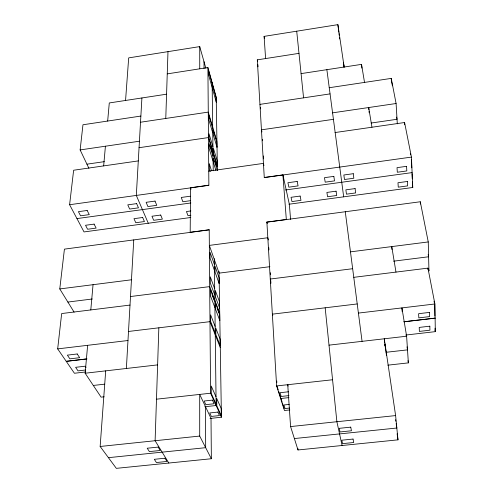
<?xml version="1.0" encoding="UTF-8"?>
<svg xmlns="http://www.w3.org/2000/svg" width="493" height="493" viewBox="0 0 493 493"><rect width="100%" height="100%" fill="white"/><g stroke="black" fill="none" stroke-linecap="round" stroke-linejoin="round"><path stroke-width="0.74" d="M211.361 458.736L199.702 436.065L199.702 394.418L211.016 418.347L211.361 458.736L116.33 468.35L100.147 446.473L105.699 370.859M199.733 68.817L199.733 46.601L128.685 57.884L125.561 100.461M208.835 185.202L190.557 187.753L190.181 232.277L209.205 229.744L210.591 393.217L221.419 417.232L210.012 418.452M158.845 327.814L155.11 440.724L168.809 463.038M165.771 118.456L167.984 51.642M126.374 368.481L133.757 239.9M141.91 97.959L136.314 195.425L148.276 223.249M104.128 396.797L101.09 397.136L85.141 373.226L87.637 345.316M90.792 309.943L93.048 284.689M103.659 165.901L105.422 146.211M107.665 121.05L109.286 102.951L166.579 94.188M85.776 371.944L74.418 373.256L57.675 348.884L61.662 313.554L130.016 305.075M88.906 168.292L80.131 149.927L82.966 124.766L140.869 116.058M74.092 312.124L59.776 288.935L64.423 249.131L209.242 229.855M190.785 217.499L84.026 231.932L69.605 204.724L73.63 170.233L138.293 160.909M265.604 58.556L264.094 36.377L337.896 24.65L344.157 67.03M167.25 73.876L207.904 67.541L216.211 97.22L217.407 170.455M335.012 132.555L404.587 122.523L411.439 157.094L264.279 177.597L257.303 59.85L298.992 53.355M301.075 73.617L361.529 64.373L364.524 82.417M329.201 87.729L391.239 78.399L396.095 103.512L397.309 123.842M140.517 122.233L208.268 112.102L216.932 141.442M259.94 104.374L330.002 93.898M80.131 149.927L139.427 141.214M332.461 112.86L396.095 103.512M139.051 147.703L208.477 137.565L217.345 166.652M333.299 119.343L261.45 129.832L261.949 131.982M86.934 164.169L104.337 161.655M371.161 123.034L397.038 119.281L396.618 117.075M208.724 171.12L263.416 163.393L263.946 165.599M264.248 177.48L282.908 174.886L289.354 204.305L290.574 219.447M69.605 204.724L208.872 185.319L207.904 67.541M190.273 196.22L181.27 197.459L182.848 201.742L190.304 200.713M76.957 218.59L190.871 202.968M285.385 189.99L412.117 172.599M190.871 210.936L186.453 211.54L187.969 215.651L190.896 215.256M288.892 204.238L412.764 187.494L411.439 157.094M289.792 409.93L284.455 410.503L276.616 385.933L266.886 222.06L286.322 219.477L282.908 174.886M266.916 222.177L420.289 201.76L428.251 241.94L428.953 270.971L428.663 269.48M59.776 288.935L131.471 279.79M350.474 251.855L428.251 241.94M269.911 266.688L219.114 273.134L209.334 245.403L267.816 237.743L268.402 239.98M67.874 302.055L92.314 298.992M393.611 261.173L428.608 256.773L428.17 254.517M130.509 296.527L209.71 286.612L219.73 313.301M352.655 268.716L270.281 279.032L270.885 281.226M353.771 277.331L427.955 268.13L434.894 303.978L435.325 331.641L405.653 335.061M128.5 331.462L210 321.658L220.285 347.553M357.222 303.947L272.364 314.158L272.771 315.575M57.675 348.884L127.983 340.515M358.405 313.086L434.894 303.978M85.4 370.015L78.017 370.865L75.614 367.316L85.264 366.194L86.047 367.384M85.141 373.226L157.618 364.882M329.01 345.149L406.614 336.214L408.364 362.879L387.868 365.165M93.294 385.452L104.713 384.164M386.142 352.279L407.508 349.87L407.008 346.838M156.484 399.188L210.591 393.217M276.616 385.933L332.572 379.758M288.547 391.781L280.042 392.711L281.226 396.452L288.966 395.608M204.798 406.737L216.137 405.517L214.313 258.659M288.978 397.611L280.628 398.51L280.535 396.982M289.212 404.408L283.925 404.975L285.053 408.537L289.557 408.056M100.147 446.473L199.702 436.065M290.58 426.568L395.614 415.587L397.993 439.848L297.994 449.967L290.58 426.568L287.739 384.706L288.152 386.111M108.429 457.67L205.673 447.681L205.495 406.663M294.376 438.554L396.834 428.023L396.162 423.475M216.051 404.112L211.287 393.519L211.226 386.019L215.965 396.705M215.176 332.941L210.659 321.528L210.597 314.83L215.09 326.311M214.862 307.503L210.431 295.837L210.375 289.416L214.782 301.143M212.095 294.857L214.116 300.237M217.093 308.143L219.034 313.295M214.701 294.845L210.32 283.062L210.264 276.776L214.628 288.615M214.4 270.306L210.098 258.307L210.049 252.28L214.326 264.328M190.557 187.753L191.056 189.183M277.054 386.265L278.206 389.877M278.662 391.325L280.27 396.378M281.041 398.788L282.138 402.233M282.575 403.613L284.11 408.432M210.203 171.582L209.315 168.779L209.266 163.639L211.472 170.658M213.056 161.217L209.137 148.498L209.094 143.543L212.994 156.287M215.885 170.399L213.666 163.201L213.605 158.278L217.358 170.541M212.933 151.406L209.05 138.638L209.007 133.776L212.871 146.563M210.585 146.532L212.372 152.392M215.01 161.02L216.735 166.665M212.705 132.796L208.884 119.953L208.841 115.263L212.643 128.125M199.733 46.601L205.871 68.287M212.144 87.464L208.484 74.468L208.447 70.185L212.089 83.188M266.886 222.06L267.286 223.619M342.105 445.506L336.885 421.725L325.17 307.805M257.303 59.85L257.623 61.311M264.094 36.377L264.55 38.577M410.429 153.526L410.687 154.857M412.333 185.263L412.764 187.494M391.639 81.844L392.403 85.807M434.037 301.205L434.302 302.579M435.042 330.15L435.325 331.641M371.956 127.231L368.69 107.536L368.9 109.773M395.978 272.099L391.75 246.592L391.984 249.526M406.614 336.214L401.918 307.903L402.177 311.588M407.994 360.642L408.364 362.879M395.614 415.587L384.275 338.79L384.669 342.549M344.083 66.949L343.436 62.562L343.972 67.073M395.608 419.691L395.83 421.213M397.099 433.76L397.993 439.848M343.676 196.83L326.865 69.673M345.273 211.744L362.065 341.347M337.896 24.65L338.802 32.168M338.981 33.672L339.159 35.176M339.43 37.431L339.615 38.935M386.487 355.564L384.959 343.935L385.489 349.019M384.823 344.052L384.984 345.556M296.712 31.195L303.571 97.848M361.529 64.373L361.899 68.133M369.041 111.258L369.177 112.749M297.883 448.433L297.994 449.967M391.239 78.399L391.43 81.419M257.901 64.663L258.03 66.802M260.458 107.566L260.538 108.91M262.35 139.383L262.436 140.795M263.336 155.942L263.515 158.882M268.802 247.689L268.938 249.951M270.293 272.709L270.417 274.804M270.836 281.873L270.922 283.302M276.739 380.997L276.832 382.5M404.587 122.523L404.698 124.766M411.415 159.664L411.772 167.83M412.025 173.622L412.259 178.897M412.388 181.917L412.586 186.44M420.289 201.76L420.369 204.034M427.955 268.13L427.998 269.665M434.703 304.637L434.881 316.068M435.072 328.178L435.109 330.365M219.046 271.366L221.419 417.232M212.132 82.639L213.222 170.763M204.01 61.711L204.04 68.595M87.156 210.468L78.412 211.676L80.569 215.811L89.264 214.615L87.156 210.468M136.641 203.627L127.779 204.854L129.659 209.057L138.478 207.843L136.641 203.627M155.036 201.089L146.125 202.315L147.9 206.549L156.762 205.328L155.036 201.089M297.18 181.449L287.912 182.724L288.861 187.161L298.074 185.892L297.18 181.449M333.841 176.383L324.474 177.677L325.207 182.163L334.513 180.882L333.841 176.383M353.265 173.696L343.855 174.997L344.471 179.514L353.826 178.226L353.265 173.696M406.577 166.332L397.025 167.651L397.315 172.242L406.811 170.935L406.577 166.332M94.101 224.112L85.523 225.276L87.6 229.251L96.135 228.099L94.101 224.112M142.674 217.499L133.973 218.682L135.778 222.725L144.431 221.554L142.674 217.499M160.718 215.04L151.973 216.23L153.68 220.297L162.376 219.12L160.718 215.04M300.126 196.066L291.036 197.305L291.955 201.563L300.989 200.343L300.126 196.066M336.066 191.179L326.884 192.43L327.586 196.738L336.713 195.499L336.066 191.179M355.108 188.585L345.876 189.842L346.468 194.174L355.644 192.936L355.108 188.585M407.347 181.479L397.987 182.749L398.264 187.161L407.569 185.898L407.347 181.479M77.222 353.974L67.362 355.139L69.877 358.842L79.669 357.696L77.222 353.974M429.489 312.408L418.625 313.69L418.803 317.874L429.594 316.605L429.489 312.408M86.873 358.916L66.228 361.338L86.879 358.922M435.116 318.127L403.853 321.787L435.116 318.139M429.834 326.187L419.21 327.42L419.383 331.413L429.933 330.193L429.834 326.187M212.434 400.106L204.108 401.019L205.821 404.654L214.091 403.755L212.434 400.106M217.863 412.08L209.728 412.955L211.361 416.431L219.44 415.562L217.863 412.08M158.142 447.096L147.222 448.223L149.391 451.606L160.231 450.485L158.142 447.096M350.739 427.141L339.227 428.337L340.01 431.954L351.441 430.777L350.739 427.141M164.995 458.219L154.327 459.31L156.392 462.526L166.985 461.454L164.995 458.219M353.043 439.053L341.803 440.2L342.555 443.645L353.709 442.511L353.043 439.053M221.339 415.864L216.797 405.757L216.698 398.369L221.221 408.561L221.339 415.864M220.198 345.63L215.879 334.716L215.792 328.098L220.094 339.079L220.198 345.63M219.792 320.487L215.552 309.321L215.472 302.973L219.687 314.195L219.792 320.487M219.588 307.965L215.386 296.681L215.305 290.463L219.49 301.802L219.588 307.965M219.194 283.672L215.071 272.179L214.997 266.208L219.102 277.756L219.194 283.672M217.284 165.685L213.543 153.397L213.481 148.566L217.203 160.872L217.284 165.685M216.982 147.173L213.303 134.805L213.241 130.14L216.908 142.526L216.982 147.173M216.248 102.026L212.717 89.492L212.662 85.221L216.18 97.768L216.248 102.026"/></g></svg>
